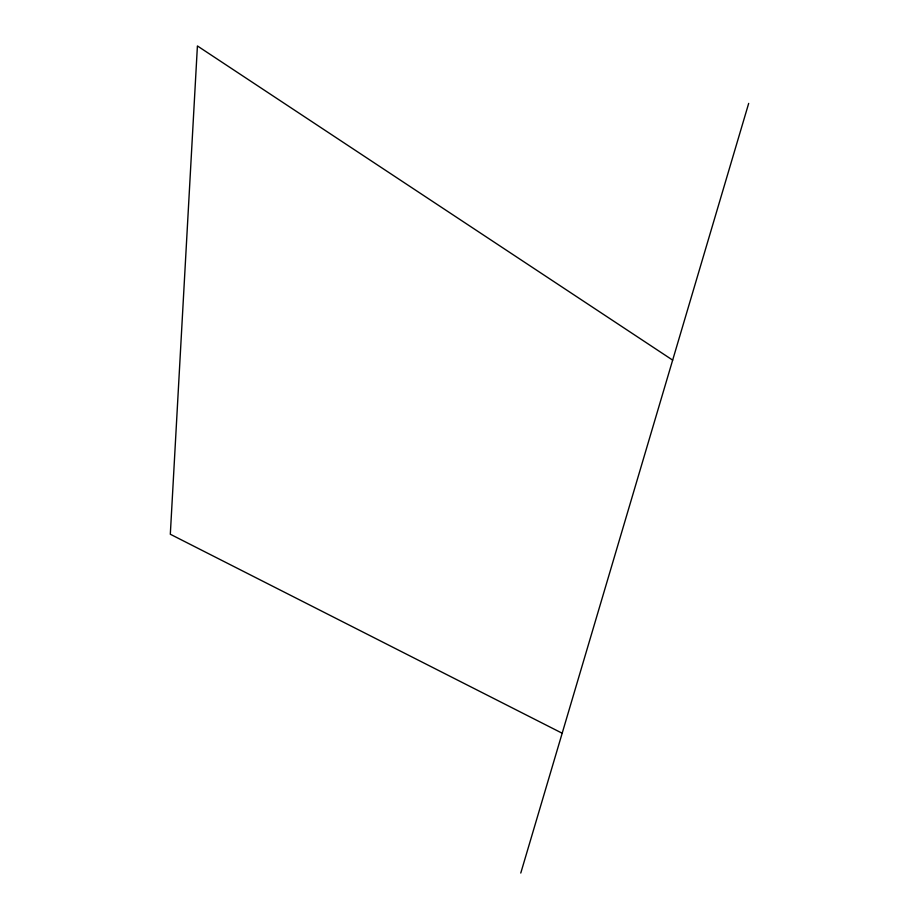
<?xml version="1.0" encoding="UTF-8"?>
<svg xmlns="http://www.w3.org/2000/svg" width="919" height="919" viewBox="0 0 919 919"><rect width="100%" height="100%" fill="white"/><g stroke="black" fill="none" stroke-linecap="round" stroke-linejoin="round"><path stroke-width="1.38" d="M520.774 873.05L748.686 103.387M562.175 733.224L170.314 534.249L197.413 45.95L672.662 360.122"/></g></svg>
